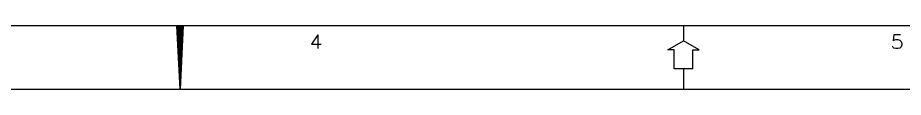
# Model space of a CAD drawing. Header units: millimetres. Extents: x -312439 to 477422, y -331570 to 212570.
# Drawn here: x 353682 to 360691, y 84213 to 84713 of the extents above; entities that cross this region are included whole.
import ezdxf

# ---------------------------------------------------------------- set-up
doc = ezdxf.new("R2010")
doc.units = ezdxf.units.MM
doc.layers.add('FORMATO A1', color=1, linetype='Continuous')

# ---------------------------------------------------------------- blocks, each defined once
blk = doc.blocks.new('A$C2D342850')
at = {"layer": 'FORMATO A1', "color": 2, "linetype": 'Continuous'}
blk.add_line((83100, -58400), (2500, -58400), dxfattribs=at)
at = {"layer": 'FORMATO A1', "color": 1, "linetype": 'Continuous'}
for p, q in [((34150, -59400), (34099.5, -58400)), ((34105, -58400), (34105, -58508.91)), ((34114, -58400), (34114, -58687.13)), ((34123, -58400), (34123, -58865.35)), ((34132, -58400), (34132, -59043.56)), ((34141, -58400), (34141, -59221.78)), ((34150, -58400), (34150, -59400)), ((34200.5, -58400), (34150, -59400)), ((34159, -58400), (34159, -59221.78)), ((34168, -58400), (34168, -59043.56)), ((34177, -58400), (34177, -58865.35)), ((34186, -58400), (34186, -58687.13)), ((34195, -58400), (34195, -58508.91)), ((42119.9, -58400), (42119.9, -58635.9)), ((36331.76, -58543.44), (36331.76, -58760)), ((41871.7, -58779.7), (42119.9, -58636.4)), ((42368, -58779.7), (42119.9, -58636.4)), ((41971.7, -58779.7), (41871.7, -58779.7)), ((41971.7, -59079.7), (41971.7, -58779.7)), ((42268, -58779.7), (42368, -58779.7)), ((42268, -59079.7), (42268, -58779.7)), ((42268.2, -59079.7), (41971.7, -59079.7)), ((42119.9, -59079.7), (42119.9, -59400)), ((0, -59400), (84100, -59400))]:
    blk.add_line(p, q, dxfattribs=at)
for points in [[(36331.76, -58543.44), (36228.64, -58687.81), (36383.33, -58687.81)], [(45552.39, -58543.44), (45449.26, -58543.44), (45438.95, -58636.25), (45449.26, -58625.94), (45480.2, -58615.62), (45511.14, -58615.62), (45542.08, -58625.94), (45562.7, -58646.56), (45573.01, -58677.5), (45573.01, -58698.12), (45562.7, -58729.06), (45542.08, -58749.69), (45511.14, -58760), (45480.2, -58760), (45449.26, -58749.69), (45438.95, -58739.37), (45428.64, -58718.75)]]:
    blk.add_lwpolyline(points, dxfattribs=at)

msp = doc.modelspace()

# ---------------------------------------------------------------- linework, layer by layer
at = {"layer": 'FORMATO A1', "color": 2, "linetype": 'Continuous'}
msp.add_line((379442.032, 84712.941, 0), (339142.032, 84712.941, 0), dxfattribs=at)
at = {"layer": 'FORMATO A1', "color": 1, "linetype": 'Continuous'}
msp.add_line((337892.032, 84212.941, 0), (379942.032, 84212.941, 0), dxfattribs=at)

# ---------------------------------------------------------------- block references
at = {"layer": 'FORMATO A1', "xscale": 0.5, "yscale": 0.5, "zscale": 0.5}
msp.add_blockref('A$C2D342850', (337892.032, 113912.941, 0), dxfattribs=at)

doc.saveas('drawing.dxf')
